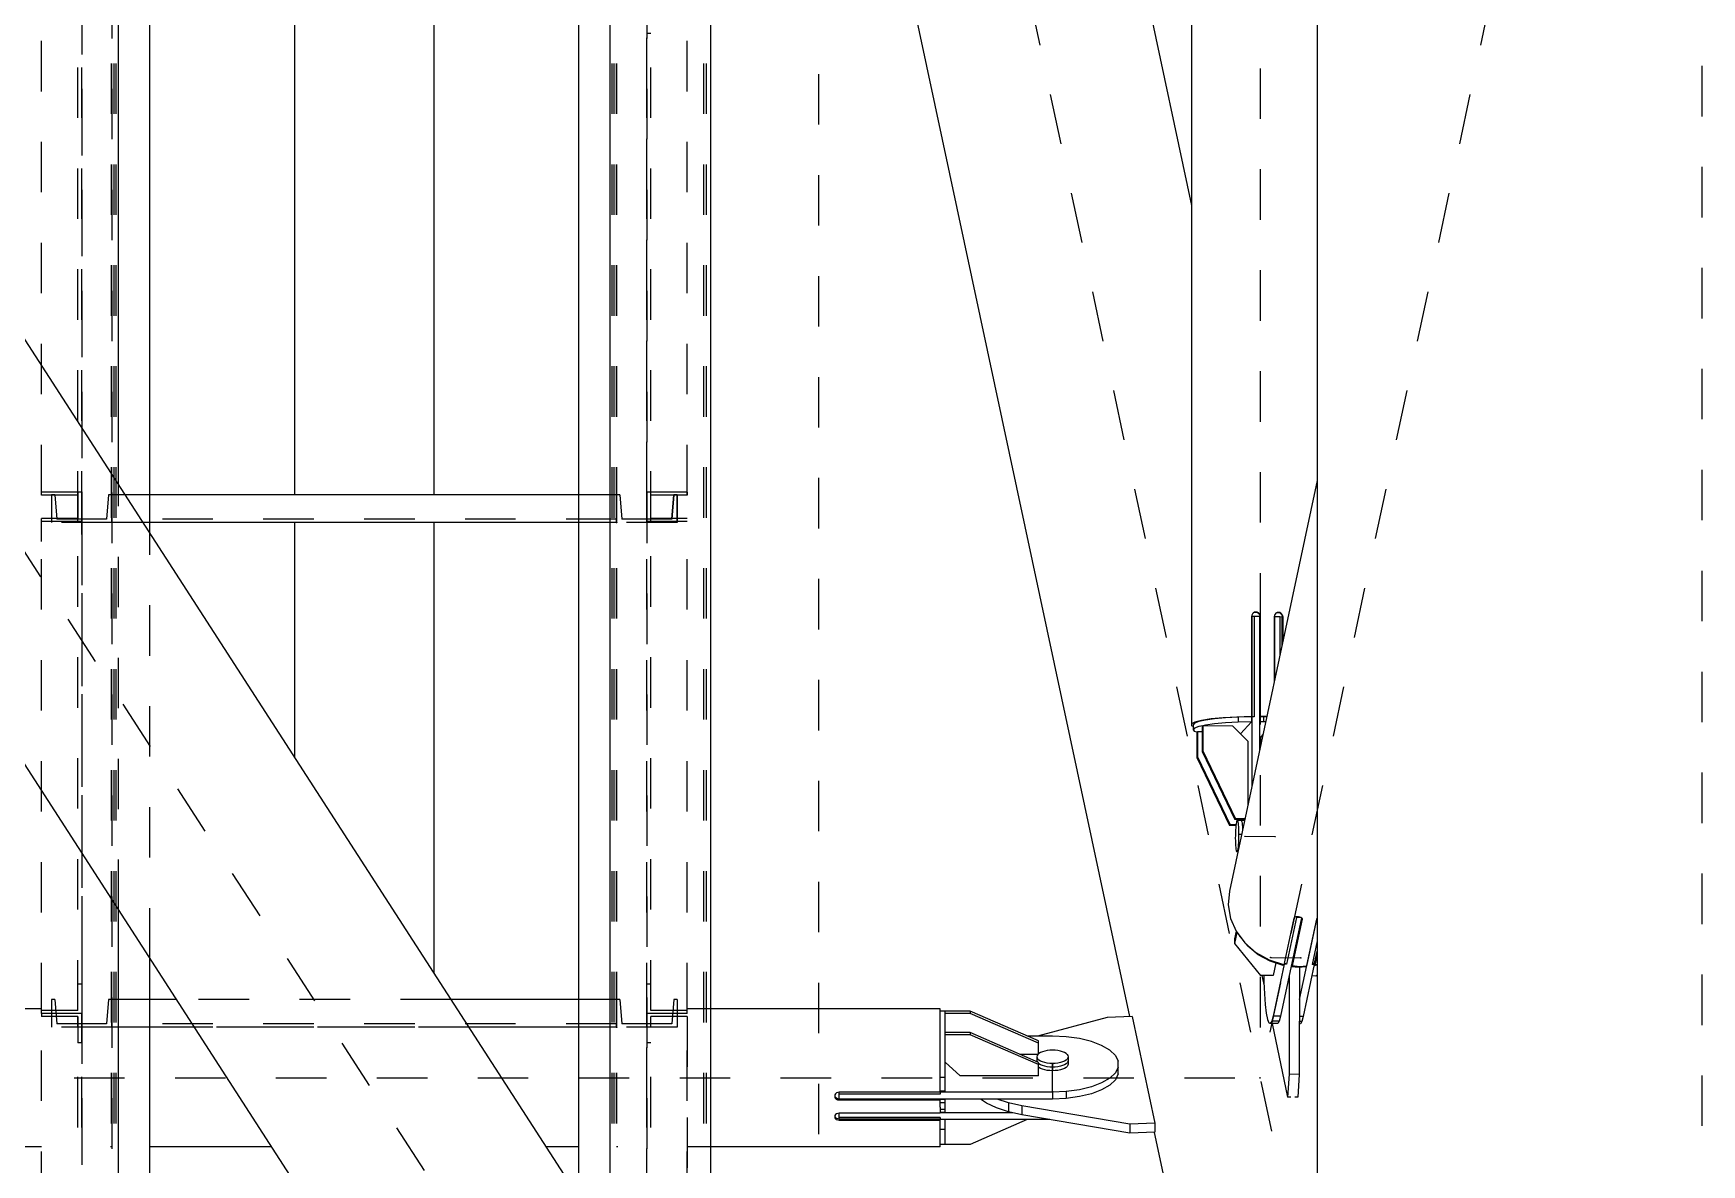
# Model space of a CAD drawing. Header units: millimetres. Extents: x 149919 to 150445, y 136651 to 136866.
# Drawn here: x 150262.208 to 150265.513, y 136795.303 to 136797.544 of the extents above; entities that cross this region are included whole.
import ezdxf

# ---------------------------------------------------------------- set-up
doc = ezdxf.new("R2010")
doc.units = ezdxf.units.MM
doc.header["$LTSCALE"] = 0.25
for name, pattern in [('CENTER', [50.8, 31.75, -6.35, 6.35, -6.35]), ('XKITLINE00', [0]), ('XKITLINE02', [4, 2, -2]), ('XKITLINE03', [6, 3, -1, 1, -1])]:
    doc.linetypes.add(name, pattern=pattern)

# ---------------------------------------------------------------- blocks, each defined once
blk = doc.blocks.new('çatıı')
at = {"color": 8, "linetype": 'CENTER'}
for p, q in [((12370, 16010.75), (12370, 14354.32)), ((12282.5, 15330.27), (12282.5, 14510.27)), ((12195, 15209.12), (12195, 13540.01)), ((11840, 14920.27), (12370, 14100.27)), ((12195, 14920.27), (12370, 14100.27)), ((12370, 14920.27), (12282.5, 14510.27)), ((12285.48, 14558.05), (12279.51, 14558.12)), ((12284.59, 14534.13), (12290.56, 14534.05)), ((12241.38, 14507.56), (12241.38, 14512.99)), ((11927.5, 14510.27), (12282.5, 14510.27))]:
    blk.add_line(p, q, dxfattribs=at)
at = {"color": 1, "linetype": 'XKITLINE03'}
for p, q in [((12049.02, 15406.22), (12049.01, 13721.24)), ((12055.01, 15406.22), (12055.01, 13721.24)), ((12147.49, 13721.24), (12147.49, 15406.22)), ((12160.99, 15406.22), (12160.99, 13721.24)), ((12049.01, 14723.03), (12049.01, 14626.29)), ((12160.99, 14626.29), (12160.99, 14723.03)), ((12049.01, 14620.48), (12049.01, 14523.03)), ((12154.99, 14620.28), (12055.01, 14620.28)), ((12055.01, 14620.28), (12055.01, 14620.28)), ((12154.99, 14620.28), (12154.99, 14620.28)), ((12160.99, 14523.03), (12160.99, 14620.47)), ((12049.01, 14523.03), (12049.01, 14426.29)), ((12160.99, 14426.29), (12160.99, 14523.03)), ((12154.99, 14520.28), (12055.01, 14520.28)), ((12055.01, 14520.28), (12055.01, 14520.28)), ((12154.99, 14520.28), (12154.99, 14520.28))]:
    blk.add_line(p, q, dxfattribs=at)
at = {"color": 116, "linetype": 'XKITLINE02', "true_color": 0x136734}
for p, q in [((12054.93, 13721.24), (12054.93, 15406.22)), ((12055.01, 13721.24), (12055.01, 15406.22)), ((12055.46, 13721.24), (12055.47, 15406.22)), ((12055.86, 13721.24), (12055.86, 15406.22)), ((12147.49, 14302.1), (12147.49, 15406.22)), ((12153.69, 13723.56), (12153.69, 15406.22)), ((12154.14, 13721.24), (12154.14, 15406.22)), ((12154.54, 13721.24), (12154.54, 15406.22)), ((12154.99, 13721.24), (12154.99, 15406.22)), ((12155.07, 13721.24), (12155.07, 15406.22)), ((12172.31, 13721.24), (12172.31, 15406.22)), ((12172.84, 13721.24), (12172.84, 15406.22)), ((12062.51, 14533.91), (12062.51, 14943.1)), ((12147.49, 13721.24), (12147.49, 14943.1)), ((12173.69, 14446.09), (12173.69, 14943.1)), ((12041.01, 14625.71), (12041.01, 14723.03)), ((12048.21, 14620.46), (12048.21, 14722.44)), ((12049.01, 14620.46), (12049.01, 14720.98)), ((12160.99, 14620.46), (12160.99, 14723.03)), ((12161.79, 14620.46), (12161.79, 14722.44)), ((12168.99, 14625.71), (12168.99, 14723.03)), ((12161.79, 14717.2), (12160.99, 14717.2)), ((12056.31, 14543.5), (12056.31, 14627.69)), ((12049.01, 14626.29), (12041.01, 14626.29)), ((12048.21, 14625.71), (12041.01, 14625.71)), ((12043.69, 14625.78), (12043.01, 14625.78)), ((12043.01, 14625.78), (12043.01, 14620.28)), ((12043.01, 14625.78), (12043.01, 14620.28)), ((12043.69, 14625.78), (12044.07, 14620.98)), ((12043.69, 14625.78), (12044.07, 14620.98)), ((12049.01, 14626.28), (12048.21, 14626.28)), ((12048.21, 14626.28), (12048.21, 14621.06)), ((12048.21, 14523.61), (12048.21, 14626.28)), ((12049.01, 14617.9), (12049.01, 14626.28)), ((12049.01, 14626.28), (12049.01, 14528.83)), ((12054.33, 14625.78), (12053.95, 14620.98)), ((12054.33, 14625.78), (12053.95, 14620.98)), ((12055.01, 14625.78), (12054.33, 14625.78)), ((12062.51, 14625.78), (12055.01, 14625.78)), ((12055.01, 14620.28), (12055.01, 14625.78)), ((12055.01, 14625.78), (12055.01, 14620.28)), ((12055.01, 14625.78), (12055.01, 14620.28)), ((12154.99, 14625.78), (12147.49, 14625.78)), ((12154.99, 14620.28), (12154.99, 14625.78)), ((12154.99, 14625.78), (12154.99, 14620.28)), ((12155.67, 14625.78), (12154.99, 14625.78)), ((12154.99, 14625.78), (12154.99, 14620.28)), ((12155.67, 14625.78), (12156.05, 14620.98)), ((12155.67, 14625.78), (12156.05, 14620.98)), ((12160.99, 14626.29), (12160.99, 14620.46)), ((12168.99, 14626.29), (12160.99, 14626.29)), ((12160.99, 14523.03), (12160.99, 14626.28)), ((12161.79, 14626.28), (12160.99, 14626.28)), ((12161.79, 14523.61), (12161.79, 14626.28)), ((12161.79, 14620.46), (12161.79, 14625.71)), ((12168.99, 14625.71), (12161.79, 14625.71)), ((12166.31, 14625.78), (12165.93, 14620.98)), ((12165.93, 14620.98), (12166.31, 14625.78)), ((12166.99, 14625.78), (12166.31, 14625.78)), ((12166.99, 14625.78), (12166.99, 14620.28)), ((12166.99, 14620.28), (12166.99, 14625.78)), ((12168.99, 14626.29), (12168.99, 14625.71)), ((12048.21, 14621.06), (12041.01, 14621.06)), ((12041.01, 14616.53), (12041.01, 14621.06)), ((12041.01, 14523.03), (12041.01, 14621.06)), ((12053.95, 14620.98), (12044.07, 14620.98)), ((12154.99, 14620.98), (12055.01, 14620.98)), ((12165.93, 14620.98), (12156.05, 14620.98)), ((12168.99, 14621.06), (12161.79, 14621.06)), ((12168.99, 14523.03), (12168.99, 14621.06)), ((12049.01, 14620.48), (12041.01, 14620.48)), ((12055.01, 14620.28), (12043.01, 14620.28)), ((12049.01, 14620.46), (12048.21, 14620.46)), ((12049.01, 14617.9), (12049.01, 14523.03)), ((12062.51, 14620.28), (12055.01, 14620.28)), ((12154.99, 14620.28), (12147.49, 14620.28)), ((12166.99, 14620.28), (12154.99, 14620.28)), ((12168.99, 14620.47), (12160.99, 14620.47)), ((12161.79, 14620.46), (12160.99, 14620.46)), ((12049.01, 14528.83), (12048.21, 14528.83)), ((12049.01, 14528.83), (12049.01, 14523.03)), ((12161.79, 14528.83), (12160.99, 14528.83)), ((12043.69, 14525.78), (12043.01, 14525.78)), ((12043.01, 14525.78), (12043.01, 14520.28)), ((12043.01, 14525.78), (12043.01, 14520.28)), ((12043.69, 14525.78), (12044.07, 14520.98)), ((12043.69, 14525.78), (12044.07, 14520.98)), ((12054.33, 14525.78), (12053.95, 14520.98)), ((12054.33, 14525.78), (12053.95, 14520.98)), ((12055.01, 14525.78), (12054.33, 14525.78)), ((12062.51, 14525.78), (12055.01, 14525.78)), ((12055.01, 14520.28), (12055.01, 14525.78)), ((12055.01, 14525.78), (12055.01, 14520.28)), ((12055.01, 14525.78), (12055.01, 14520.28)), ((12122.18, 14525.78), (12067.77, 14525.78)), ((12154.99, 14525.78), (12147.49, 14525.78)), ((12154.99, 14520.28), (12154.99, 14525.78)), ((12154.99, 14525.78), (12154.99, 14520.28)), ((12155.67, 14525.78), (12154.99, 14525.78)), ((12154.99, 14525.78), (12154.99, 14520.28)), ((12155.67, 14525.78), (12156.05, 14520.98)), ((12155.67, 14525.78), (12156.05, 14520.98)), ((12166.31, 14525.78), (12165.93, 14520.98)), ((12166.31, 14525.78), (12165.93, 14520.98)), ((12166.99, 14525.78), (12166.31, 14525.78)), ((12166.99, 14525.78), (12166.99, 14520.28)), ((12166.99, 14525.78), (12166.99, 14520.28)), ((12048.21, 14523.61), (12041.01, 14523.61)), ((12041.01, 14523.03), (12041.01, 14522.44)), ((12049.01, 14523.03), (12041.01, 14523.03)), ((12041.01, 14425.71), (12041.01, 14523.03)), ((12049.01, 14523.03), (12041.01, 14523.03)), ((12048.21, 14522.44), (12041.01, 14522.44)), ((12048.21, 14522.44), (12048.21, 14517.2)), ((12048.21, 14420.46), (12048.21, 14522.44)), ((12049.01, 14517.2), (12049.01, 14523.03)), ((12160.99, 14420.46), (12160.99, 14523.03)), ((12168.99, 14523.03), (12160.99, 14523.03)), ((12168.99, 14523.03), (12160.99, 14523.03)), ((12168.99, 14523.61), (12161.79, 14523.61)), ((12161.79, 14420.46), (12161.79, 14522.44)), ((12168.99, 14522.44), (12161.79, 14522.44)), ((12168.99, 14425.71), (12168.99, 14523.03)), ((12168.99, 14522.44), (12168.99, 14425.71)), ((12055.01, 14520.28), (12043.01, 14520.28)), ((12053.95, 14520.98), (12044.07, 14520.98)), ((12049.01, 14420.46), (12049.01, 14520.98)), ((12154.99, 14520.98), (12055.01, 14520.98)), ((12062.51, 14520.28), (12055.01, 14520.28)), ((12125.74, 14520.28), (12071.32, 14520.28)), ((12154.99, 14520.28), (12147.49, 14520.28)), ((12166.99, 14520.28), (12154.99, 14520.28)), ((12165.93, 14520.98), (12156.05, 14520.98)), ((12049.01, 14517.2), (12048.21, 14517.2)), ((12161.79, 14517.2), (12160.99, 14517.2))]:
    blk.add_line(p, q, dxfattribs=at)
at = {"color": 7, "linetype": 'XKITLINE00'}
for p, q in [((12056.31, 14627.69), (12056.31, 14897.45)), ((12062.51, 14618.1), (12062.51, 14897.45)), ((12147.49, 14486.62), (12147.49, 14897.45)), ((12153.69, 14477.03), (12153.69, 14897.45)), ((12173.69, 14446.09), (12173.69, 14897.45)), ((12147.49, 14625.78), (12062.51, 14625.78)), ((12147.49, 14620.28), (12062.51, 14620.28)), ((12056.31, 14394.25), (12056.31, 14543.5)), ((12062.51, 14390.2), (12062.51, 14533.91)), ((12067.77, 14525.78), (12062.51, 14525.78)), ((12147.49, 14525.78), (12122.18, 14525.78)), ((12071.32, 14520.28), (12062.51, 14520.28)), ((12147.49, 14520.28), (12125.74, 14520.28))]:
    blk.add_line(p, q, dxfattribs=at)
at = {"color": 8, "linetype": 'XKITLINE00'}
for p, q in [((12268.92, 14887.82), (12268.92, 14580.4)), ((12293.8, 14884.03), (12293.8, 14354.32)), ((12230.78, 14861.82), (12268.92, 14683.08)), ((12185.58, 14855.2), (12256.6, 14522.41)), ((11986.28, 14736.05), (12262.3, 14308.99)), ((12091.2, 14720.28), (12091.2, 14625.78)), ((12118.8, 14720.28), (12118.8, 14625.78)), ((11947.9, 14711.23), (12223.92, 14284.18)), ((12293.8, 14628.62), (12276.43, 14547.26)), ((12091.2, 14620.28), (12091.2, 14573.72)), ((12118.8, 14620.28), (12118.8, 14531.02)), ((12280.88, 14601.96), (12280.81, 14601.7)), ((12280.81, 14601.7), (12280.81, 14581.85)), ((12280.87, 14601.65), (12280.81, 14601.59)), ((12281.34, 14601.67), (12280.87, 14601.65)), ((12280.87, 14601.65), (12280.87, 14581.79)), ((12280.98, 14602.2), (12280.88, 14601.96)), ((12281.17, 14602.39), (12280.98, 14602.2)), ((12281.34, 14602.44), (12281.1, 14602.32)), ((12281.41, 14602.51), (12281.17, 14602.39)), ((12281.61, 14602.48), (12281.34, 14602.44)), ((12281.34, 14601.67), (12281.34, 14581.82)), ((12282.38, 14601.66), (12281.34, 14601.67)), ((12281.67, 14602.55), (12281.41, 14602.51)), ((12281.87, 14602.44), (12281.61, 14602.48)), ((12281.93, 14602.51), (12281.67, 14602.55)), ((12282.11, 14602.32), (12281.87, 14602.44)), ((12282.17, 14602.39), (12281.93, 14602.51)), ((12282.3, 14602.13), (12282.11, 14602.32)), ((12282.36, 14602.2), (12282.17, 14602.39)), ((12282.3, 14602.13), (12282.42, 14601.89)), ((12282.36, 14602.2), (12282.48, 14601.97)), ((12282.38, 14601.66), (12282.38, 14575.16)), ((12282.48, 14601.97), (12282.42, 14601.89)), ((12282.42, 14601.89), (12282.46, 14601.63)), ((12282.53, 14601.71), (12282.46, 14601.63)), ((12282.46, 14601.63), (12282.46, 14581.78)), ((12282.48, 14601.97), (12282.53, 14601.71)), ((12282.53, 14601.71), (12282.53, 14581.85)), ((12285.35, 14601.93), (12285.31, 14601.67)), ((12285.31, 14601.67), (12285.31, 14588.86)), ((12285.37, 14601.62), (12285.31, 14601.56)), ((12285.47, 14602.16), (12285.35, 14601.93)), ((12286.41, 14601.61), (12285.37, 14601.62)), ((12285.37, 14601.62), (12285.37, 14589.14)), ((12285.65, 14602.34), (12285.47, 14602.16)), ((12285.82, 14602.39), (12285.59, 14602.27)), ((12285.89, 14602.46), (12285.65, 14602.34)), ((12286.08, 14602.42), (12285.82, 14602.39)), ((12286.15, 14602.49), (12285.89, 14602.46)), ((12286.34, 14602.37), (12286.08, 14602.42)), ((12286.4, 14602.44), (12286.15, 14602.49)), ((12286.57, 14602.25), (12286.34, 14602.37)), ((12286.64, 14602.32), (12286.4, 14602.44)), ((12286.41, 14601.61), (12286.41, 14594.02)), ((12286.83, 14601.57), (12286.41, 14601.61)), ((12286.57, 14602.25), (12286.72, 14602.09)), ((12286.64, 14602.32), (12286.8, 14602.15)), ((12286.72, 14602.09), (12286.76, 14602.05)), ((12286.76, 14602.05), (12286.87, 14601.81)), ((12286.82, 14602.13), (12286.92, 14601.89)), ((12286.83, 14601.57), (12286.83, 14596)), ((12286.87, 14601.81), (12286.91, 14601.55)), ((12286.98, 14601.62), (12286.91, 14601.55)), ((12286.91, 14601.55), (12286.91, 14596.37)), ((12286.92, 14601.89), (12286.98, 14601.62)), ((12286.98, 14601.62), (12286.98, 14596.68)), ((12271.7, 14581.15), (12270.36, 14580.86)), ((12272.78, 14581.37), (12270.89, 14581.09)), ((12273.5, 14581.39), (12271.7, 14581.15)), ((12275.16, 14581.6), (12272.78, 14581.37)), ((12275.67, 14581.58), (12273.5, 14581.39)), ((12277.9, 14581.76), (12275.16, 14581.6)), ((12278.13, 14581.72), (12275.67, 14581.58)), ((12280.81, 14581.85), (12277.9, 14581.76)), ((12280.77, 14581.8), (12278.13, 14581.72)), ((12278.13, 14581.72), (12278.13, 14580.73)), ((12280.81, 14581.85), (12280.77, 14581.8)), ((12280.77, 14581.8), (12280.77, 14580.81)), ((12280.89, 14581.82), (12280.87, 14581.79)), ((12281.34, 14581.82), (12280.89, 14581.82)), ((12280.89, 14581.82), (12280.89, 14568.17)), ((12282.49, 14581.81), (12282.38, 14581.69)), ((12282.53, 14581.85), (12282.46, 14581.78)), ((12282.49, 14581.81), (12282.49, 14580.82)), ((12283.19, 14581.81), (12282.49, 14581.81)), ((12283.81, 14581.85), (12282.53, 14581.85)), ((12283.19, 14581.81), (12283.19, 14580.82)), ((12283.8, 14581.8), (12283.19, 14581.81)), ((12269.58, 14580.75), (12268.92, 14580.4)), ((12268.92, 14580.4), (12268.94, 14580.03)), ((12269.25, 14579.88), (12268.94, 14580.03)), ((12269.53, 14580.55), (12269.25, 14580.23)), ((12269.25, 14580.23), (12269.25, 14579.24)), ((12269.53, 14579.56), (12269.25, 14579.24)), ((12269.25, 14579.24), (12269.52, 14578.91)), ((12269.99, 14578.73), (12269.52, 14578.91)), ((12270.36, 14580.86), (12269.53, 14580.55)), ((12270.36, 14579.87), (12269.53, 14579.56)), ((12270.89, 14581.09), (12269.58, 14580.75)), ((12270.09, 14578.85), (12269.98, 14578.73)), ((12269.98, 14578.73), (12269.98, 14573.76)), ((12270.09, 14578.85), (12270.09, 14573.88)), ((12271.04, 14578.84), (12270.09, 14578.85)), ((12271.14, 14580.03), (12270.36, 14579.87)), ((12271.14, 14580.04), (12271.04, 14579.92)), ((12271.04, 14579.92), (12271.04, 14574.96)), ((12271.14, 14580.04), (12271.14, 14575.07)), ((12277.11, 14579.96), (12271.14, 14580.04)), ((12271.7, 14580.15), (12271.16, 14580.04)), ((12273.5, 14580.4), (12271.7, 14580.15)), ((12275.67, 14580.59), (12273.5, 14580.4)), ((12278.13, 14580.73), (12275.67, 14580.59)), ((12277.11, 14579.96), (12280.09, 14576.95)), ((12280.77, 14580.81), (12278.13, 14580.73)), ((12280.77, 14580.81), (12278.65, 14578.41)), ((12282.49, 14580.82), (12282.38, 14580.7)), ((12283.19, 14580.82), (12282.49, 14580.82)), ((12283.05, 14578.27), (12282.5, 14577.64)), ((12283.59, 14580.81), (12283.19, 14580.82)), ((12271.14, 14575.07), (12271.04, 14574.96)), ((12271.04, 14574.96), (12277.5, 14561.47)), ((12271.14, 14575.07), (12277.61, 14561.59)), ((12280.09, 14576.95), (12280.09, 14564.41)), ((12282.5, 14577.64), (12282.38, 14577.65)), ((12282.61, 14577.77), (12282.61, 14576.19)), ((12270.09, 14573.88), (12269.98, 14573.76)), ((12269.98, 14573.76), (12276.45, 14560.28)), ((12270.09, 14573.88), (12276.55, 14560.4)), ((12277.61, 14561.59), (12277.5, 14561.47)), ((12279.46, 14561.45), (12277.5, 14561.47)), ((12279.48, 14561.57), (12277.61, 14561.59)), ((12279.04, 14561.45), (12279.04, 14561.22)), ((12276.55, 14560.4), (12276.45, 14560.28)), ((12277.71, 14560.26), (12276.45, 14560.28)), ((12277.73, 14560.38), (12276.55, 14560.4)), ((12277.6, 14558.31), (12277.59, 14557.77)), ((12277.61, 14558.85), (12277.6, 14558.31)), ((12277.64, 14559.36), (12277.61, 14558.85)), ((12277.67, 14559.84), (12277.64, 14559.36)), ((12277.71, 14560.26), (12277.67, 14559.84)), ((12277.76, 14560.62), (12277.71, 14560.26)), ((12277.81, 14560.91), (12277.76, 14560.62)), ((12277.86, 14561.11), (12277.81, 14560.91)), ((12277.92, 14561.22), (12277.86, 14561.11)), ((12277.98, 14561.24), (12277.92, 14561.22)), ((12277.98, 14561.24), (12278.03, 14561.16)), ((12278.77, 14561.23), (12277.98, 14561.24)), ((12278.03, 14561.16), (12278.08, 14560.99)), ((12278.08, 14560.99), (12278.13, 14560.74)), ((12278.13, 14560.74), (12278.17, 14560.4)), ((12278.17, 14560.4), (12278.2, 14560)), ((12278.2, 14560), (12278.23, 14559.54)), ((12278.23, 14559.54), (12278.24, 14559.04)), ((12278.24, 14557.97), (12278.23, 14557.44)), ((12278.24, 14559.04), (12278.25, 14558.51)), ((12278.25, 14558.51), (12278.24, 14557.97)), ((12278.83, 14558.51), (12278.25, 14558.51)), ((12278.77, 14561.23), (12278.83, 14561.15)), ((12279.41, 14561.22), (12278.77, 14561.23)), ((12278.77, 14561.23), (12278.83, 14561.15)), ((12278.83, 14561.15), (12278.88, 14560.98)), ((12278.83, 14561.15), (12278.88, 14560.98)), ((12278.88, 14560.98), (12278.93, 14560.73)), ((12278.88, 14560.98), (12278.93, 14560.73)), ((12278.93, 14560.73), (12278.97, 14560.39)), ((12278.93, 14560.73), (12278.97, 14560.39)), ((12278.97, 14560.39), (12279, 14559.99)), ((12278.97, 14560.39), (12279, 14559.99)), ((12279, 14559.99), (12279.02, 14559.53)), ((12279, 14559.99), (12279.02, 14559.53)), ((12279.02, 14559.53), (12279.03, 14559.42)), ((12279.02, 14559.53), (12279.03, 14559.42)), ((12277.59, 14557.77), (12277.6, 14557.25)), ((12277.6, 14557.25), (12277.61, 14556.74)), ((12277.61, 14556.74), (12277.64, 14556.28)), ((12277.64, 14556.28), (12277.67, 14555.88)), ((12277.67, 14555.88), (12277.71, 14555.55)), ((12277.71, 14555.55), (12277.76, 14555.29)), ((12277.76, 14555.29), (12277.81, 14555.12)), ((12277.81, 14555.12), (12277.86, 14555.05)), ((12277.92, 14555.07), (12277.86, 14555.05)), ((12278.09, 14555.05), (12277.86, 14555.05)), ((12277.98, 14555.18), (12277.92, 14555.07)), ((12278.1, 14555.06), (12277.92, 14555.07)), ((12278.03, 14555.38), (12277.98, 14555.18)), ((12278.08, 14555.66), (12278.03, 14555.38)), ((12278.13, 14556.02), (12278.08, 14555.66)), ((12278.17, 14556.45), (12278.13, 14556.02)), ((12278.2, 14556.92), (12278.17, 14556.45)), ((12278.23, 14557.44), (12278.2, 14556.92)), ((12276.43, 14547.26), (12276.2, 14544.57)), ((12276.2, 14544.57), (12276.66, 14541.87)), ((12276.66, 14541.87), (12277.77, 14539.3)), ((12290.73, 14541.96), (12286.57, 14522.49)), ((12289.16, 14541.9), (12287.19, 14532.66)), ((12289.7, 14542.06), (12287.73, 14532.81)), ((12290.77, 14541.91), (12288.87, 14532.98)), ((12290.86, 14541.69), (12288.89, 14532.45)), ((12289.25, 14542), (12289.16, 14541.9)), ((12289.37, 14542.1), (12289.25, 14542)), ((12289.58, 14542.16), (12289.37, 14542.1)), ((12289.7, 14542.06), (12289.53, 14542.15)), ((12289.83, 14542.19), (12289.58, 14542.16)), ((12290.59, 14542.05), (12289.7, 14542.06)), ((12290.1, 14542.18), (12289.83, 14542.19)), ((12290.35, 14542.13), (12290.1, 14542.18)), ((12293.66, 14541.69), (12290.27, 14525.77)), ((12290.58, 14542.05), (12290.35, 14542.13)), ((12290.75, 14541.94), (12290.58, 14542.05)), ((12290.75, 14541.94), (12290.85, 14541.82)), ((12290.85, 14541.82), (12290.86, 14541.69)), ((12293.65, 14541.66), (12291.67, 14532.42)), ((12293.71, 14541.78), (12293.65, 14541.66)), ((12293.8, 14541.85), (12293.71, 14541.78)), ((12277.75, 14539.34), (12277.42, 14537.79)), ((12277.92, 14539.09), (12277.46, 14536.9)), ((12277.77, 14539.3), (12279.48, 14536.99)), ((12278.3, 14538.58), (12278.44, 14538.31)), ((12278.44, 14538.31), (12278.99, 14537.66)), ((12277.42, 14537.79), (12277.46, 14536.9)), ((12277.46, 14536.9), (12282.59, 14530.58)), ((12281.71, 14535.04), (12279.48, 14536.99)), ((12279.69, 14536.8), (12280.09, 14536.33)), ((12282.13, 14534.66), (12280.09, 14536.33)), ((12284.35, 14533.57), (12281.71, 14535.04)), ((12293.8, 14537.42), (12292.8, 14532.75)), ((12293.8, 14535.58), (12293.24, 14532.98)), ((12293.8, 14535.31), (12293.33, 14533.14)), ((12284.5, 14533.39), (12282.13, 14534.66)), ((12287.19, 14532.66), (12284.35, 14533.57)), ((12284.52, 14533.51), (12284.5, 14533.39)), ((12287.08, 14532.55), (12284.5, 14533.39)), ((12285.61, 14533.03), (12285.08, 14530.55)), ((12287.28, 14532.82), (12285.08, 14522.51)), ((12287.1, 14532.68), (12287.08, 14532.55)), ((12287.73, 14532.81), (12287.27, 14533.05)), ((12287.27, 14533.05), (12287.28, 14532.82)), ((12287.73, 14532.81), (12287.28, 14532.82)), ((12288.76, 14532.73), (12288.78, 14532.27)), ((12288.88, 14532.73), (12288.78, 14532.27)), ((12289.47, 14532.21), (12288.78, 14532.27)), ((12288.86, 14533.19), (12288.88, 14532.73)), ((12288.87, 14532.98), (12288.89, 14532.45)), ((12290.29, 14532.29), (12288.89, 14532.45)), ((12289.51, 14532.38), (12289.47, 14532.21)), ((12290.17, 14532.19), (12289.47, 14532.21)), ((12290.87, 14532.19), (12290.17, 14532.19)), ((12290.28, 14532.19), (12290.23, 14510.96)), ((12291.67, 14532.42), (12290.29, 14532.29)), ((12290.9, 14532.35), (12290.87, 14532.19)), ((12291.56, 14532.24), (12290.87, 14532.19)), ((12293.25, 14532.74), (12291.05, 14522.44)), ((12291.6, 14532.41), (12291.56, 14532.24)), ((12293.24, 14532.98), (12292.8, 14532.75)), ((12293.25, 14532.74), (12292.8, 14532.75)), ((12293.23, 14532.67), (12293.24, 14532.47)), ((12293.24, 14532.98), (12293.25, 14532.74)), ((12293.34, 14532.94), (12293.24, 14532.47)), ((12293.8, 14532.64), (12293.24, 14532.47)), ((12293.32, 14533.36), (12293.34, 14532.94)), ((12293.33, 14533.14), (12293.36, 14532.58)), ((12293.8, 14534.64), (12293.36, 14532.58)), ((12293.8, 14532.71), (12293.36, 14532.58)), ((12285.08, 14530.55), (12282.59, 14530.58)), ((12282.85, 14530.57), (12283.29, 14528.49)), ((12283.24, 14530.57), (12283.26, 14529.32)), ((12283.26, 14529.32), (12283.36, 14526.89)), ((12288.29, 14530.53), (12288.24, 14510.99)), ((12293.53, 14530.44), (12292.76, 14530.45)), ((12293.8, 14530.65), (12293.53, 14530.44)), ((12283.36, 14526.89), (12283.52, 14524.78)), ((12041.01, 14523.92), (11990.91, 14523.92)), ((12219.08, 14523.92), (12168.99, 14523.92)), ((12219.08, 14507.44), (12219.08, 14523.92)), ((12220.08, 14523.49), (12219.08, 14523.49)), ((12220.08, 14523.48), (12220.08, 14523.46)), ((12225.08, 14523.48), (12220.08, 14523.48)), ((12220.08, 14523.46), (12220.08, 14523.41)), ((12220.08, 14518.82), (12220.08, 14523.41)), ((12225.08, 14523.05), (12220.08, 14523.05)), ((12225.08, 14523.48), (12225.08, 14523.05)), ((12238.58, 14517.59), (12225.08, 14523.48)), ((12238.58, 14517.17), (12225.08, 14523.05)), ((12252.17, 14522.24), (12238.37, 14518.55)), ((12257.15, 14522.43), (12252.17, 14522.24)), ((12257.15, 14522.43), (12261.66, 14501.29)), ((12283.52, 14524.78), (12283.72, 14523.08)), ((12283.72, 14523.08), (12283.96, 14521.86)), ((12283.96, 14521.86), (12284.23, 14521.17)), ((12285.08, 14522.51), (12284.8, 14521.51)), ((12286.57, 14522.49), (12285.08, 14522.51)), ((12286.57, 14522.49), (12286.3, 14521.49)), ((12291.05, 14522.44), (12290.26, 14522.45)), ((12291.05, 14522.44), (12290.77, 14521.43)), ((12225.08, 14519.23), (12220.08, 14519.23)), ((12220.08, 14518.82), (12220.08, 14518.81)), ((12225.08, 14518.81), (12220.08, 14518.81)), ((12220.08, 14518.81), (12220.08, 14518.79)), ((12220.08, 14513.02), (12220.08, 14518.79)), ((12225.08, 14519.23), (12225.08, 14518.81)), ((12238.58, 14513.34), (12225.08, 14519.23)), ((12238.58, 14512.92), (12225.08, 14518.81)), ((12241.38, 14518.55), (12236.37, 14518.55)), ((12244.1, 14518.43), (12241.38, 14518.55)), ((12246.71, 14518.07), (12244.1, 14518.43)), ((12284.52, 14521.05), (12284.23, 14521.17)), ((12284.8, 14521.51), (12284.52, 14521.05)), ((12286.01, 14521.04), (12284.52, 14521.05)), ((12286.3, 14521.49), (12284.8, 14521.51)), ((12284.87, 14521.05), (12287.96, 14506.46)), ((12286.3, 14521.49), (12286.01, 14521.04)), ((12290.77, 14521.43), (12290.25, 14521.44)), ((12290.48, 14520.98), (12290.25, 14520.98)), ((12290.77, 14521.43), (12290.48, 14520.98)), ((12238.69, 14515.1), (12238.46, 14514.89)), ((12238.58, 14514.99), (12238.58, 14517.59)), ((12239, 14515.29), (12238.69, 14515.1)), ((12239.39, 14515.45), (12239, 14515.29)), ((12239.83, 14515.58), (12239.39, 14515.45)), ((12240.32, 14515.68), (12239.83, 14515.58)), ((12240.84, 14515.74), (12240.32, 14515.68)), ((12241.38, 14515.76), (12240.84, 14515.74)), ((12241.92, 14515.74), (12241.38, 14515.76)), ((12242.44, 14515.68), (12241.92, 14515.74)), ((12242.93, 14515.58), (12242.44, 14515.68)), ((12243.37, 14515.45), (12242.93, 14515.58)), ((12243.75, 14515.29), (12243.37, 14515.45)), ((12244.06, 14515.1), (12243.75, 14515.29)), ((12244.29, 14514.89), (12244.06, 14515.1)), ((12249.08, 14517.49), (12246.71, 14518.07)), ((12251.11, 14516.71), (12249.08, 14517.49)), ((12252.72, 14515.77), (12251.11, 14516.71)), ((12253.84, 14514.71), (12252.72, 14515.77)), ((12223.08, 14510.66), (12220.08, 14513.37)), ((12220.08, 14507.61), (12220.08, 14513.02)), ((12238.48, 14514.9), (12235.01, 14514.9)), ((12238.32, 14514.67), (12238.28, 14514.44)), ((12238.28, 14514.44), (12238.32, 14514.21)), ((12238.28, 14514.44), (12238.28, 14513.72)), ((12238.28, 14513.72), (12238.32, 14513.49)), ((12238.28, 14513.72), (12238.28, 14513.48)), ((12238.28, 14513.72), (12238.32, 14513.49)), ((12238.46, 14514.89), (12238.32, 14514.67)), ((12238.32, 14514.21), (12238.46, 14513.99)), ((12238.32, 14513.49), (12238.35, 14513.44)), ((12238.32, 14513.49), (12238.35, 14513.44)), ((12238.69, 14513.78), (12238.46, 14513.99)), ((12238.58, 14510.66), (12238.58, 14513.34)), ((12238.69, 14513.06), (12238.58, 14513.16)), ((12238.69, 14513.06), (12238.58, 14513.16)), ((12238.69, 14512.33), (12238.58, 14512.44)), ((12239, 14513.59), (12238.69, 14513.78)), ((12239, 14512.87), (12238.69, 14513.06)), ((12239, 14512.87), (12238.69, 14513.06)), ((12239, 14512.15), (12238.69, 14512.33)), ((12239.39, 14513.43), (12239, 14513.59)), ((12239.39, 14512.71), (12239, 14512.87)), ((12239.39, 14512.71), (12239, 14512.87)), ((12239.39, 14511.98), (12239, 14512.15)), ((12239.83, 14513.3), (12239.39, 14513.43)), ((12239.83, 14512.58), (12239.39, 14512.71)), ((12239.83, 14512.58), (12239.39, 14512.71)), ((12239.83, 14511.85), (12239.39, 14511.98)), ((12240.32, 14513.2), (12239.83, 14513.3)), ((12240.32, 14512.48), (12239.83, 14512.58)), ((12240.32, 14512.48), (12239.83, 14512.58)), ((12240.32, 14511.75), (12239.83, 14511.85)), ((12240.84, 14513.14), (12240.32, 14513.2)), ((12240.84, 14512.42), (12240.32, 14512.48)), ((12240.84, 14512.42), (12240.32, 14512.48)), ((12240.84, 14511.7), (12240.32, 14511.75)), ((12241.38, 14513.12), (12240.84, 14513.14)), ((12241.38, 14512.4), (12240.84, 14512.42)), ((12241.38, 14512.4), (12240.84, 14512.42)), ((12241.38, 14511.68), (12240.84, 14511.7)), ((12241.92, 14513.14), (12241.38, 14513.12)), ((12241.38, 14513.12), (12241.38, 14512.4)), ((12241.92, 14512.42), (12241.38, 14512.4)), ((12241.92, 14512.42), (12241.38, 14512.4)), ((12241.38, 14512.4), (12241.38, 14511.68)), ((12241.92, 14511.7), (12241.38, 14511.68)), ((12242.44, 14513.2), (12241.92, 14513.14)), ((12242.44, 14512.48), (12241.92, 14512.42)), ((12242.44, 14512.48), (12241.92, 14512.42)), ((12242.44, 14511.75), (12241.92, 14511.7)), ((12242.93, 14513.3), (12242.44, 14513.2)), ((12242.93, 14512.58), (12242.44, 14512.48)), ((12242.93, 14512.58), (12242.44, 14512.48)), ((12242.93, 14511.85), (12242.44, 14511.75)), ((12243.37, 14513.43), (12242.93, 14513.3)), ((12243.37, 14512.71), (12242.93, 14512.58)), ((12243.37, 14512.71), (12242.93, 14512.58)), ((12243.37, 14511.98), (12242.93, 14511.85)), ((12243.75, 14513.59), (12243.37, 14513.43)), ((12243.75, 14512.87), (12243.37, 14512.71)), ((12243.75, 14512.87), (12243.37, 14512.71)), ((12243.75, 14512.15), (12243.37, 14511.98)), ((12244.06, 14513.78), (12243.75, 14513.59)), ((12244.06, 14513.06), (12243.75, 14512.87)), ((12244.06, 14513.06), (12243.75, 14512.87)), ((12244.06, 14512.33), (12243.75, 14512.15)), ((12244.29, 14513.99), (12244.06, 14513.78)), ((12244.29, 14513.27), (12244.06, 14513.06)), ((12244.29, 14513.27), (12244.06, 14513.06)), ((12244.29, 14512.54), (12244.06, 14512.33)), ((12244.29, 14514.89), (12244.43, 14514.67)), ((12244.43, 14514.21), (12244.29, 14513.99)), ((12244.43, 14513.49), (12244.29, 14513.27)), ((12244.43, 14513.49), (12244.29, 14513.27)), ((12244.43, 14512.76), (12244.29, 14512.54)), ((12244.43, 14514.67), (12244.48, 14514.44)), ((12244.48, 14514.44), (12244.43, 14514.21)), ((12244.48, 14513.72), (12244.43, 14513.49)), ((12244.48, 14513.72), (12244.43, 14513.49)), ((12244.48, 14512.99), (12244.43, 14512.76)), ((12244.48, 14514.44), (12244.48, 14513.72)), ((12244.48, 14513.72), (12244.48, 14512.99)), ((12253.84, 14514.71), (12254.41, 14513.57)), ((12254.41, 14512.41), (12253.84, 14511.27)), ((12254.41, 14511.05), (12254.41, 14513.57)), ((12220.08, 14510.32), (12219.08, 14510.32)), ((12238.58, 14510.66), (12223.08, 14510.66)), ((12249.08, 14508.49), (12246.71, 14507.91)), ((12251.11, 14509.27), (12249.08, 14508.49)), ((12252.72, 14510.21), (12251.11, 14509.27)), ((12252.72, 14508.85), (12251.11, 14507.91)), ((12253.84, 14511.27), (12252.72, 14510.21)), ((12253.84, 14509.91), (12252.72, 14508.85)), ((12254.41, 14511.05), (12253.84, 14509.91)), ((12288.24, 14510.99), (12287.96, 14506.46)), ((12290.23, 14510.96), (12288.24, 14510.99)), ((12290.23, 14510.96), (12289.95, 14506.43)), ((12198.27, 14506.88), (12198.23, 14506.63)), ((12198.23, 14506.63), (12198.27, 14506.37)), ((12198.25, 14506.75), (12198.27, 14506.63)), ((12198.39, 14507.1), (12198.27, 14506.88)), ((12198.27, 14506.63), (12198.39, 14506.4)), ((12198.27, 14506.37), (12198.39, 14506.15)), ((12198.58, 14507.28), (12198.39, 14507.1)), ((12198.58, 14506.22), (12198.39, 14506.4)), ((12198.58, 14505.97), (12198.39, 14506.15)), ((12198.81, 14507.38), (12198.58, 14507.28)), ((12198.81, 14506.11), (12198.58, 14506.22)), ((12198.81, 14505.85), (12198.58, 14505.97)), ((12199.08, 14507.44), (12198.81, 14507.38)), ((12198.81, 14506.11), (12198.81, 14505.85)), ((12199.06, 14506.07), (12198.81, 14506.11)), ((12199.08, 14505.82), (12198.81, 14505.85)), ((12219.08, 14507.44), (12199.08, 14507.44)), ((12199.08, 14506.07), (12199.08, 14507.44)), ((12219.08, 14507.02), (12199.08, 14507.02)), ((12199.08, 14506.07), (12199.08, 14505.82)), ((12199.08, 14506.07), (12199.08, 14506.07)), ((12241.38, 14506.07), (12199.08, 14506.07)), ((12219.08, 14505.82), (12199.08, 14505.82)), ((12220.08, 14507.61), (12219.08, 14507.61)), ((12219.08, 14507.43), (12219.08, 14507.02)), ((12241.38, 14507.43), (12219.08, 14507.43)), ((12219.08, 14504.48), (12219.08, 14506.07)), ((12219.08, 14506.07), (12219.08, 14505.95)), ((12220.08, 14505.95), (12219.08, 14505.95)), ((12220.08, 14505.29), (12219.08, 14505.29)), ((12220.08, 14504.65), (12220.08, 14506.07)), ((12228.29, 14505.25), (12227.1, 14506.07)), ((12230.27, 14504.3), (12228.29, 14505.25)), ((12232.63, 14505.34), (12230.4, 14506.07)), ((12232.63, 14505.34), (12232.63, 14503.53)), ((12235.28, 14504.76), (12232.63, 14505.34)), ((12244.1, 14507.55), (12241.38, 14507.43)), ((12241.38, 14507.43), (12241.38, 14506.07)), ((12244.1, 14506.19), (12241.38, 14506.07)), ((12246.71, 14507.91), (12244.1, 14507.55)), ((12244.1, 14507.55), (12244.1, 14506.19)), ((12246.71, 14506.55), (12244.1, 14506.19)), ((12249.08, 14507.13), (12246.71, 14506.55)), ((12251.11, 14507.91), (12249.08, 14507.13)), ((12288.6, 14506.45), (12287.96, 14506.46)), ((12289.95, 14506.43), (12289.41, 14506.44)), ((12198.27, 14502.78), (12198.23, 14502.55)), ((12198.23, 14502.55), (12198.27, 14502.33)), ((12198.25, 14502.68), (12198.27, 14502.58)), ((12198.39, 14502.98), (12198.27, 14502.78)), ((12198.27, 14502.58), (12198.39, 14502.38)), ((12198.27, 14502.33), (12198.39, 14502.12)), ((12198.58, 14503.14), (12198.39, 14502.98)), ((12198.54, 14502.24), (12198.39, 14502.38)), ((12198.58, 14501.96), (12198.39, 14502.12)), ((12198.58, 14502.22), (12198.54, 14502.24)), ((12198.81, 14503.24), (12198.58, 14503.14)), ((12198.81, 14502.13), (12198.58, 14502.22)), ((12198.81, 14501.88), (12198.58, 14501.96)), ((12199.08, 14503.28), (12198.81, 14503.24)), ((12199.08, 14502.1), (12198.81, 14502.13)), ((12199.08, 14501.83), (12198.81, 14501.88)), ((12219.08, 14503.28), (12199.08, 14503.28)), ((12199.08, 14502.11), (12199.08, 14503.28)), ((12219.08, 14502.41), (12199.08, 14502.41)), ((12219.08, 14502.11), (12199.08, 14502.11)), ((12219.08, 14502.1), (12199.08, 14502.1)), ((12199.08, 14502.1), (12199.08, 14501.83)), ((12219.08, 14501.83), (12199.08, 14501.83)), ((12219.08, 14504.48), (12219.08, 14503.28)), ((12220.08, 14504.02), (12219.08, 14504.02)), ((12220.08, 14503.41), (12219.08, 14503.41)), ((12233.43, 14503.36), (12219.08, 14503.36)), ((12219.08, 14502.41), (12219.08, 14502)), ((12219.08, 14499.69), (12219.08, 14502)), ((12240.86, 14502), (12219.08, 14502)), ((12220.08, 14503.41), (12220.08, 14504.65)), ((12220.08, 14498.56), (12220.08, 14502)), ((12236.37, 14502), (12225.08, 14497.07)), ((12232.63, 14503.53), (12230.27, 14504.3)), ((12235.28, 14502.95), (12232.63, 14503.53)), ((12235.28, 14504.76), (12235.28, 14502.95)), ((12256.68, 14501.1), (12235.28, 14504.76)), ((12256.68, 14499.29), (12235.28, 14502.95)), ((12220.08, 14500.06), (12219.08, 14500.06)), ((12219.08, 14496.63), (12219.08, 14499.69)), ((12220.08, 14497.06), (12220.08, 14498.56)), ((12261.66, 14501.29), (12256.68, 14501.1)), ((12256.68, 14501.1), (12256.68, 14499.29)), ((12261.66, 14499.48), (12256.68, 14499.29)), ((12261.5, 14499.47), (12293.8, 14348.13)), ((12261.66, 14501.29), (12261.66, 14499.48)), ((12041.01, 14496.63), (11990.91, 14496.63)), ((12055.01, 14496.63), (12054.73, 14496.63)), ((12086.61, 14496.63), (12062.51, 14496.63)), ((12147.49, 14496.63), (12141.02, 14496.63)), ((12155.27, 14496.63), (12154.99, 14496.63)), ((12219.08, 14496.63), (12168.99, 14496.63)), ((12220.08, 14497.06), (12219.08, 14497.06)), ((12225.08, 14497.07), (12220.08, 14497.07))]:
    blk.add_line(p, q, dxfattribs=at)
at = {"color": 1, "linetype": 'XKITLINE00'}
for centre in [(12049.01, 14626.29), (12160.99, 14626.29), (12049.01, 14620.48), (12055.01, 14620.28), (12055.01, 14620.28), (12154.99, 14620.28), (12154.99, 14620.28), (12160.99, 14620.47), (12049.01, 14523.03), (12049.01, 14523.03), (12160.99, 14523.03), (12160.99, 14523.03), (12055.01, 14520.28), (12055.01, 14520.28), (12154.99, 14520.28), (12154.99, 14520.28)]:
    blk.add_circle(centre, 0.05, dxfattribs=at)
at = {"color": 8, "linetype": 'XKITLINE00'}
for centre in [(12279.51, 14558.12), (12285.48, 14558.05), (12284.59, 14534.13), (12290.56, 14534.05), (12241.38, 14512.99), (12282.5, 14510.27), (12282.5, 14510.27), (12282.5, 14510.27), (12241.38, 14507.56)]:
    blk.add_circle(centre, 0.05, dxfattribs=at)

msp = doc.modelspace()

# ---------------------------------------------------------------- block references
at = {"xscale": 0.009999943142843078, "yscale": 0.009999943142843078, "zscale": 0.009999943142843078}
msp.add_blockref('çatıı', (150141.8141, 136650.3731), dxfattribs=at)

doc.saveas('drawing.dxf')
